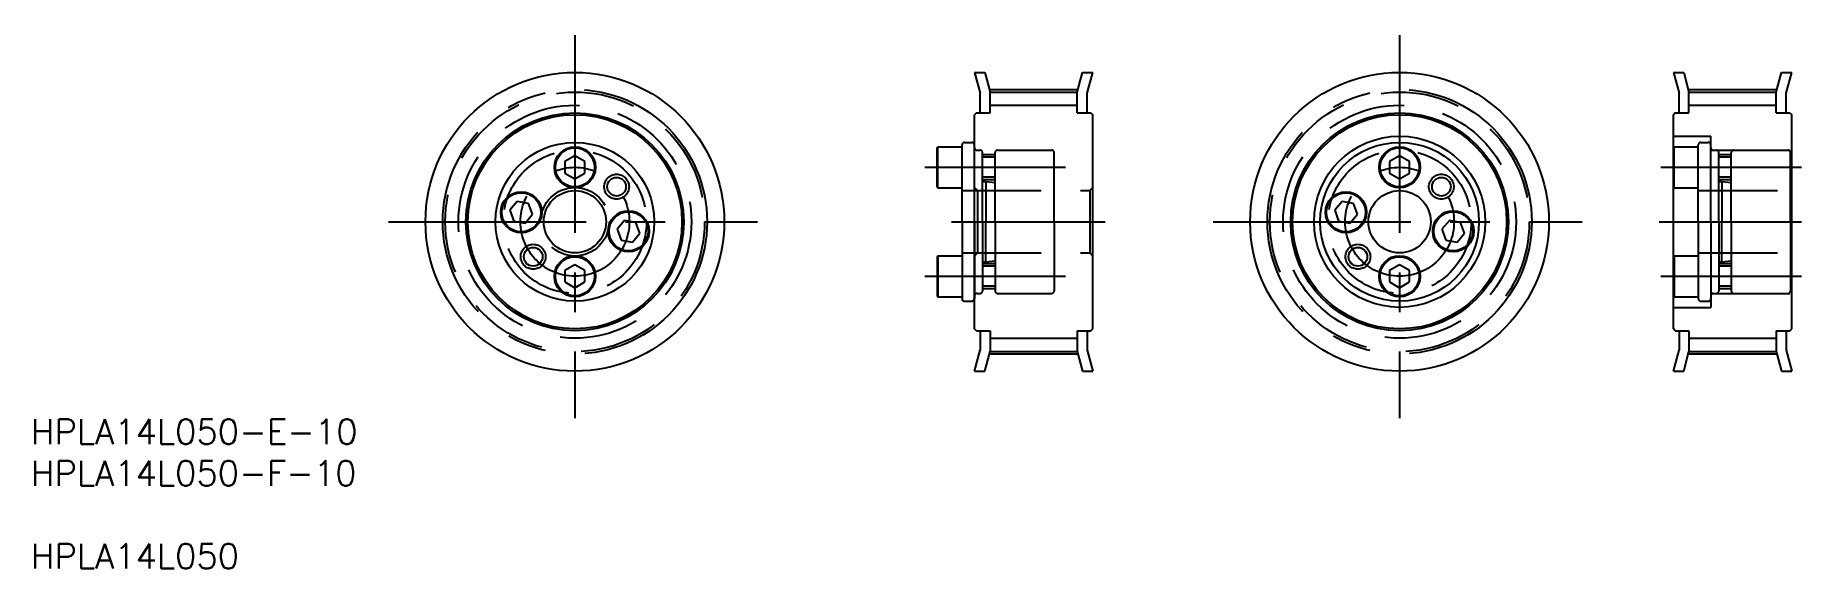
# Model space of a CAD drawing. Extents: x 0 to 283, y 68 to 154.
import ezdxf

# ---------------------------------------------------------------- set-up
doc = ezdxf.new("R2010")
doc.units = 0
doc.linetypes.add('CENTER', pattern=[50.8, 31.75, -6.35, 6.35, -6.35])
doc.linetypes.add('DASHED', pattern=[19.05, 12.7, -6.35])
doc.layers.get('0').update_dxf_attribs({"linetype": 'CONTINUOUS'})
doc.layers.add('CENTER', color=1, linetype='CENTER')
doc.styles.add('MISUMI', font='txt.shx')

# ---------------------------------------------------------------- blocks, each defined once
blk = doc.blocks.new('*U4')
at = {"color": 7, "linetype": 'CONTINUOUS', "style": 'MISUMI'}
for s, p in [('HPLA14L050-E-10', (-1.03, 88.37)), ('HPLA14L050-F-10', (-1.03, 81.7)), ('HPLA14L050', (-1.03, 68.37))]:
    blk.add_text(s, height=4, dxfattribs=at).set_placement(p)

msp = doc.modelspace()

# ---------------------------------------------------------------- linework, layer by layer
at = {"color": 7, "linetype": 'CONTINUOUS'}
for p, q in [((150.54, 148.09), (151.44, 144.72)), ((150.54, 148.09), (152.19, 148.09)), ((152.19, 148.09), (153.04, 144.93)), ((167.04, 144.93), (167.89, 148.09)), ((167.89, 148.09), (169.54, 148.09)), ((168.64, 144.72), (169.54, 148.09)), ((262.82, 148.09), (263.72, 144.72)), ((262.82, 148.09), (264.48, 148.09)), ((264.48, 148.09), (265.32, 144.93)), ((279.32, 144.93), (280.17, 148.09)), ((280.17, 148.09), (281.83, 148.09)), ((280.92, 144.72), (281.83, 148.09)), ((151.44, 141.59), (151.44, 144.72)), ((153.04, 144.93), (167.04, 144.93)), ((153.04, 141.59), (153.04, 144.93)), ((167.04, 141.59), (167.04, 144.93)), ((168.64, 141.59), (168.64, 144.72)), ((263.72, 141.59), (263.72, 144.72)), ((265.32, 144.93), (279.32, 144.93)), ((265.32, 141.59), (265.32, 144.93)), ((279.32, 141.59), (279.32, 144.93)), ((280.92, 141.59), (280.92, 144.72)), ((150.84, 141.59), (150.54, 141.29)), ((150.54, 106.89), (150.54, 141.29)), ((150.84, 141.59), (153.04, 141.59)), ((167.04, 141.59), (169.24, 141.59)), ((169.24, 141.59), (169.54, 141.29)), ((169.54, 106.89), (169.54, 141.29)), ((263.12, 141.59), (262.82, 141.29)), ((262.82, 106.89), (262.82, 141.29)), ((263.12, 141.59), (265.32, 141.59)), ((279.32, 141.59), (281.52, 141.59)), ((281.52, 141.59), (281.82, 141.29)), ((281.82, 106.89), (281.82, 141.29)), ((148.54, 124.09), (148.54, 136.44)), ((148.94, 136.84), (150.14, 136.84)), ((150.54, 124.09), (150.54, 136.44)), ((86.34, 134.69), (84.74, 133.77)), ((84.74, 133.77), (84.74, 131.92)), ((87.94, 133.77), (86.34, 134.69)), ((87.94, 131.92), (87.94, 133.77)), ((144.54, 135.98), (144.63, 136.14)), ((144.54, 129.71), (144.54, 135.98)), ((144.63, 129.54), (144.63, 136.14)), ((144.63, 136.14), (148.54, 136.14)), ((148.54, 129.54), (148.54, 136.14)), ((148.54, 130.84), (148.54, 134.84)), ((218.83, 134.69), (217.23, 133.77)), ((217.23, 133.77), (217.23, 131.92)), ((220.43, 133.77), (218.83, 134.69)), ((220.43, 131.92), (220.43, 133.77)), ((84.74, 131.92), (86.34, 131)), ((86.34, 131), (87.94, 131.92)), ((217.23, 131.92), (218.83, 131)), ((218.83, 131), (220.43, 131.92)), ((144.54, 129.71), (144.63, 129.54)), ((144.63, 129.54), (148.54, 129.54)), ((148.54, 130.27), (148.54, 130.27)), ((77.09, 127.35), (75.9, 125.93)), ((75.9, 125.93), (76.53, 124.2)), ((78.91, 127.03), (77.09, 127.35)), ((78.35, 123.88), (79.54, 125.29)), ((79.54, 125.29), (78.91, 127.03)), ((148.54, 127.18), (148.54, 127.18)), ((209.59, 127.35), (208.4, 125.93)), ((208.4, 125.93), (209.03, 124.2)), ((211.4, 127.03), (209.59, 127.35)), ((210.85, 123.88), (212.04, 125.29)), ((212.04, 125.29), (211.4, 127.03)), ((76.53, 124.2), (78.35, 123.88)), ((94.32, 124.31), (93.14, 122.9)), ((93.14, 122.9), (93.77, 121.16)), ((96.14, 123.99), (94.32, 124.31)), ((95.59, 120.84), (96.77, 122.25)), ((96.77, 122.25), (96.14, 123.99)), ((148.54, 124.09), (148.54, 111.74)), ((150.54, 124.09), (150.54, 111.74)), ((209.03, 124.2), (210.85, 123.88)), ((226.82, 124.31), (225.63, 122.9)), ((225.63, 122.9), (226.26, 121.16)), ((228.64, 123.99), (226.82, 124.31)), ((228.08, 120.84), (229.27, 122.25)), ((229.27, 122.25), (228.64, 123.99)), ((93.77, 121.16), (95.59, 120.84)), ((226.26, 121.16), (228.08, 120.84)), ((86.34, 117.19), (84.74, 116.27)), ((87.94, 116.27), (86.34, 117.19)), ((144.54, 118.48), (144.63, 118.64)), ((144.54, 118.48), (144.54, 112.21)), ((144.63, 118.64), (148.54, 118.64)), ((144.63, 118.64), (144.63, 112.04)), ((148.54, 118.64), (148.54, 112.04)), ((148.54, 117.34), (148.54, 113.34)), ((218.83, 117.19), (217.23, 116.27)), ((220.43, 116.27), (218.83, 117.19)), ((84.74, 116.27), (84.74, 114.42)), ((84.74, 114.42), (86.34, 113.5)), ((86.34, 113.5), (87.94, 114.42)), ((87.94, 114.42), (87.94, 116.27)), ((217.23, 116.27), (217.23, 114.42)), ((217.23, 114.42), (218.83, 113.5)), ((218.83, 113.5), (220.43, 114.42)), ((220.43, 114.42), (220.43, 116.27)), ((144.54, 112.21), (144.63, 112.04)), ((144.63, 112.04), (148.54, 112.04)), ((148.94, 111.34), (150.14, 111.34)), ((150.84, 106.59), (150.54, 106.89)), ((150.84, 106.59), (153.04, 106.59)), ((151.44, 106.59), (151.44, 103.46)), ((153.04, 106.59), (153.04, 103.25)), ((167.04, 106.59), (167.04, 103.25)), ((167.04, 106.59), (169.24, 106.59)), ((168.64, 106.59), (168.64, 103.46)), ((169.24, 106.59), (169.54, 106.89)), ((263.12, 106.59), (262.82, 106.89)), ((263.12, 106.59), (265.32, 106.59)), ((263.72, 106.59), (263.72, 103.46)), ((265.32, 106.59), (265.32, 103.25)), ((279.32, 106.59), (279.32, 103.25)), ((279.32, 106.59), (281.52, 106.59)), ((280.92, 106.59), (280.92, 103.46)), ((281.52, 106.59), (281.82, 106.89)), ((150.54, 100.09), (151.44, 103.46)), ((152.19, 100.09), (153.04, 103.25)), ((153.04, 103.25), (167.04, 103.25)), ((167.04, 103.25), (167.89, 100.09)), ((168.64, 103.46), (169.54, 100.09)), ((262.82, 100.09), (263.72, 103.46)), ((264.48, 100.09), (265.32, 103.25)), ((265.32, 103.25), (279.32, 103.25)), ((279.32, 103.25), (280.17, 100.09)), ((280.92, 103.46), (281.83, 100.09)), ((150.54, 100.09), (152.19, 100.09)), ((167.89, 100.09), (169.54, 100.09)), ((262.82, 100.09), (264.48, 100.09)), ((280.17, 100.09), (281.83, 100.09))]:
    msp.add_line(p, q, dxfattribs=at)
at = {"color": 3, "linetype": 'CONTINUOUS'}
for p, q in [((153.04, 142.8), (167.04, 142.8)), ((265.32, 142.8), (279.32, 142.8)), ((153.04, 105.38), (167.04, 105.38)), ((265.32, 105.38), (279.32, 105.38))]:
    msp.add_line(p, q, dxfattribs=at)
at = {"color": 3, "linetype": 'DASHED'}
for p, q in [((262.82, 137.84), (268.82, 137.84)), ((266.82, 124.09), (266.82, 136.44)), ((267.22, 136.84), (268.42, 136.84)), ((268.82, 135.59), (268.82, 137.84)), ((268.82, 124.09), (268.82, 136.44)), ((150.95, 135.59), (151.44, 135.59)), ((151.84, 124.09), (151.84, 135.19)), ((153.84, 134.84), (151.84, 134.84)), ((153.84, 134.44), (151.84, 134.44)), ((153.84, 124.09), (153.84, 135.19)), ((154.24, 135.59), (162.94, 135.59)), ((163.34, 124.09), (163.34, 135.19)), ((262.82, 135.98), (262.92, 136.14)), ((262.82, 129.71), (262.82, 135.98)), ((262.92, 129.54), (262.92, 136.14)), ((262.92, 136.14), (266.82, 136.14)), ((266.82, 129.54), (266.82, 136.14)), ((266.82, 130.84), (266.82, 134.84)), ((268.82, 135.59), (281.82, 135.59)), ((269.23, 135.59), (269.72, 135.59)), ((270.12, 124.09), (270.12, 135.19)), ((272.12, 134.84), (270.12, 134.84)), ((272.12, 134.44), (270.12, 134.44)), ((272.12, 124.09), (272.12, 135.19)), ((272.52, 135.59), (281.22, 135.59)), ((281.62, 124.09), (281.62, 135.19)), ((153.84, 131.24), (151.84, 131.24)), ((153.84, 130.84), (151.84, 130.84)), ((151.84, 130.54), (152.34, 130.54)), ((152.34, 130.54), (152.34, 124.09)), ((152.34, 130.54), (153.84, 130.39)), ((272.12, 131.24), (270.12, 131.24)), ((272.12, 130.84), (270.12, 130.84)), ((270.12, 130.54), (270.62, 130.54)), ((270.62, 130.54), (270.62, 124.09)), ((270.62, 130.54), (272.12, 130.39)), ((148.54, 129.09), (169.04, 129.09)), ((150.54, 129.59), (151.04, 129.09)), ((151.04, 129.09), (151.04, 119.09)), ((169.54, 129.59), (169.04, 129.09)), ((169.04, 129.09), (169.04, 119.09)), ((262.82, 129.71), (262.92, 129.54)), ((262.92, 129.54), (266.82, 129.54)), ((266.82, 130.27), (266.82, 130.27)), ((266.82, 129.09), (281.62, 129.09)), ((266.82, 127.18), (266.82, 127.18)), ((151.84, 124.09), (151.84, 112.99)), ((152.34, 117.64), (152.34, 124.09)), ((153.84, 124.09), (153.84, 112.99)), ((163.34, 124.09), (163.34, 112.99)), ((266.82, 124.09), (266.82, 111.74)), ((268.82, 124.09), (268.82, 111.74)), ((270.12, 124.09), (270.12, 112.99)), ((270.62, 117.64), (270.62, 124.09)), ((272.12, 124.09), (272.12, 112.99)), ((281.62, 124.09), (281.62, 112.99)), ((148.54, 119.09), (169.04, 119.09)), ((150.54, 118.59), (151.04, 119.09)), ((151.84, 117.64), (152.34, 117.64)), ((153.84, 117.34), (151.84, 117.34)), ((153.84, 116.94), (151.84, 116.94)), ((152.34, 117.64), (153.84, 117.79)), ((169.54, 118.59), (169.04, 119.09)), ((262.82, 118.48), (262.92, 118.64)), ((262.82, 118.48), (262.82, 112.21)), ((262.92, 118.64), (266.82, 118.64)), ((262.92, 118.64), (262.92, 112.04)), ((266.82, 119.09), (281.62, 119.09)), ((266.82, 118.64), (266.82, 112.04)), ((266.82, 117.34), (266.82, 113.34)), ((270.12, 117.64), (270.62, 117.64)), ((272.12, 117.34), (270.12, 117.34)), ((272.12, 116.94), (270.12, 116.94)), ((270.62, 117.64), (272.12, 117.79)), ((153.84, 113.74), (151.84, 113.74)), ((272.12, 113.74), (270.12, 113.74)), ((150.95, 112.59), (151.44, 112.59)), ((153.84, 113.34), (151.84, 113.34)), ((154.24, 112.59), (162.94, 112.59)), ((262.82, 112.21), (262.92, 112.04)), ((262.92, 112.04), (266.82, 112.04)), ((267.22, 111.34), (268.42, 111.34)), ((268.82, 112.59), (268.82, 110.34)), ((268.82, 112.59), (281.82, 112.59)), ((269.23, 112.59), (269.72, 112.59)), ((272.12, 113.34), (270.12, 113.34)), ((272.52, 112.59), (281.22, 112.59)), ((262.82, 110.34), (268.82, 110.34))]:
    msp.add_line(p, q, dxfattribs=at)
at = {"color": 7, "linetype": 'CONTINUOUS'}
for centre, radius in [((86.34, 124.09), 24), ((218.83, 124.09), 24), ((86.34, 124.09), 17.5), ((86.34, 124.09), 17.2), ((218.83, 124.09), 17.5), ((218.83, 124.09), 17.2), ((86.34, 124.09), 12.75), ((218.83, 124.09), 13.75), ((218.83, 124.09), 12.75), ((86.34, 132.84), 3.3), ((86.34, 132.84), 3.14), ((218.83, 132.84), 3.3), ((218.83, 132.84), 3.14), ((93.04, 129.72), 1.5), ((225.54, 129.72), 1.5), ((86.34, 124.09), 5), ((218.83, 124.09), 5), ((94.96, 122.57), 3.3), ((94.96, 122.57), 3.14), ((227.45, 122.57), 3.3), ((227.45, 122.57), 3.14), ((79.64, 118.47), 1.5), ((212.13, 118.47), 1.5), ((86.34, 115.34), 3.3), ((86.34, 115.34), 3.14), ((218.83, 115.34), 3.3), ((218.83, 115.34), 3.14)]:
    msp.add_circle(centre, radius, dxfattribs=at)
at = {"color": 3, "linetype": 'DASHED'}
for centre, radius in [((86.34, 124.09), 20.84), ((218.83, 124.09), 20.84), ((86.34, 124.09), 18.71), ((218.83, 124.09), 18.71), ((86.34, 124.09), 11.5), ((218.83, 124.09), 11.5), ((93.04, 129.72), 2), ((225.54, 129.72), 2), ((86.34, 124.09), 5.5), ((79.64, 118.47), 2), ((212.13, 118.47), 2)]:
    msp.add_circle(centre, radius, dxfattribs=at)
at = {"color": 7}
for centre, radius in [((77.72, 125.61), 3.3), ((77.72, 125.61), 3.14), ((210.22, 125.61), 3.3), ((210.22, 125.61), 3.14)]:
    msp.add_circle(centre, radius, dxfattribs=at)
at = {"color": 7, "linetype": 'CONTINUOUS'}
for centre, start, end in [((148.94, 136.44), 90, 180), ((150.14, 136.44), 0, 90), ((148.94, 111.74), 180, 270), ((150.14, 111.74), 270, 0)]:
    msp.add_arc(centre, 0.4, start, end, dxfattribs=at)
at = {"color": 3, "linetype": 'DASHED'}
for centre, radius, start, end in [((267.22, 136.44), 0.4, 90, 180), ((268.42, 136.44), 0.4, 0, 90), ((150.95, 136), 0.41, 180, 270), ((151.44, 135.19), 0.4, 0, 90), ((154.24, 135.19), 0.4, 90, 180), ((162.94, 135.19), 0.4, 0, 90), ((269.23, 136), 0.41, 180, 270), ((269.72, 135.19), 0.4, 0, 90), ((272.52, 135.19), 0.4, 90, 180), ((281.22, 135.19), 0.4, 0, 90), ((150.95, 112.18), 0.41, 90, 180), ((151.44, 112.99), 0.4, 270, 0), ((154.24, 112.99), 0.4, 180, 270), ((162.94, 112.99), 0.4, 270, 0), ((267.22, 111.74), 0.4, 180, 270), ((268.42, 111.74), 0.4, 270, 0), ((269.23, 112.18), 0.41, 90, 180), ((269.72, 112.99), 0.4, 270, 0), ((272.52, 112.99), 0.4, 180, 270), ((281.22, 112.99), 0.4, 270, 0)]:
    msp.add_arc(centre, radius, start, end, dxfattribs=at)
at = {"layer": 'CENTER', "color": 1, "linetype": 'CENTER'}
for p, q in [((86.34, 154.04), (86.34, 92.53)), ((218.83, 154.04), (218.83, 92.53)), ((152.94, 145.32), (167.14, 145.32)), ((265.22, 145.32), (279.43, 145.32)), ((142.54, 132.84), (165.14, 132.84)), ((260.82, 132.84), (283.42, 132.84)), ((56.38, 124.09), (115.67, 124.09)), ((146.84, 124.09), (171.54, 124.09)), ((188.88, 124.09), (248.16, 124.09)), ((260.52, 124.09), (283.42, 124.09)), ((142.54, 115.34), (165.14, 115.34)), ((260.82, 115.34), (283.42, 115.34)), ((152.94, 102.87), (167.14, 102.87)), ((265.22, 102.87), (279.43, 102.87))]:
    msp.add_line(p, q, dxfattribs=at)
for centre, radius in [((86.34, 124.09), 21.23), ((218.83, 124.09), 21.23), ((86.34, 124.09), 8.75), ((218.83, 124.09), 8.75)]:
    msp.add_circle(centre, radius, dxfattribs=at)

# ---------------------------------------------------------------- block references
at = {"color": 7, "linetype": 'CONTINUOUS'}
msp.add_blockref('*U4', (0, 0), dxfattribs=at)

doc.saveas('drawing.dxf')
